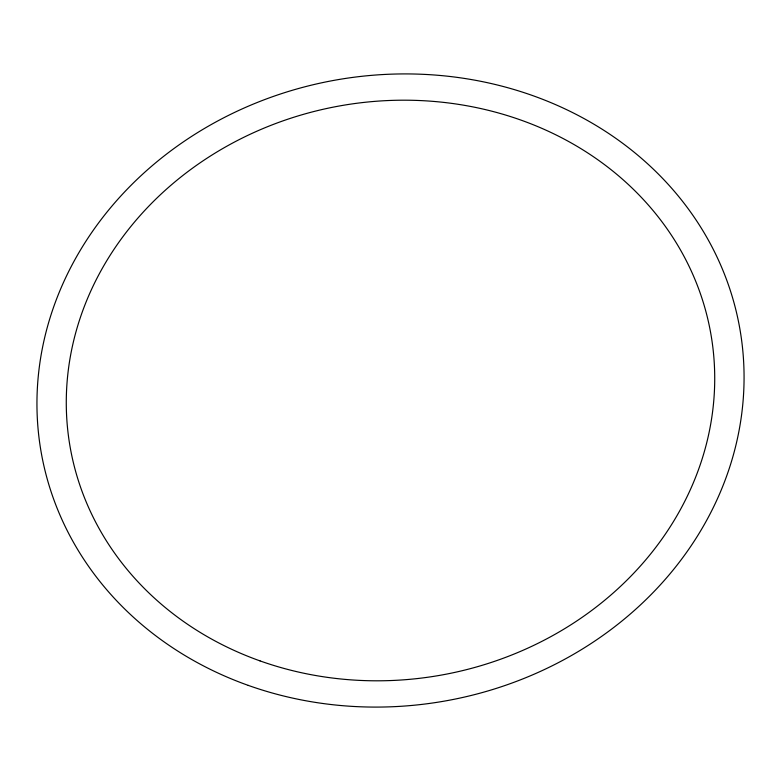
<?xml version="1.0" encoding="UTF-8"?>
<svg xmlns="http://www.w3.org/2000/svg" width="781" height="781" viewBox="0 0 781 781"><rect width="100%" height="100%" fill="white"/><g stroke="black" fill="none" stroke-linecap="round" stroke-linejoin="round"><path stroke-width="1.17" d="M248.231 685.376A354.759 315.251 -10.3 0 0 741.95 342.839A354.759 315.251 -10.3 0 0 181.319 143.284A354.759 315.251 -10.3 0 0 248.231 685.376M260.044 660.902A325.316 289.077 -10.3 0 0 712.78 346.793A325.316 289.077 -10.3 0 0 198.677 163.805A325.316 289.077 -10.3 0 0 260.044 660.902"/></g></svg>
